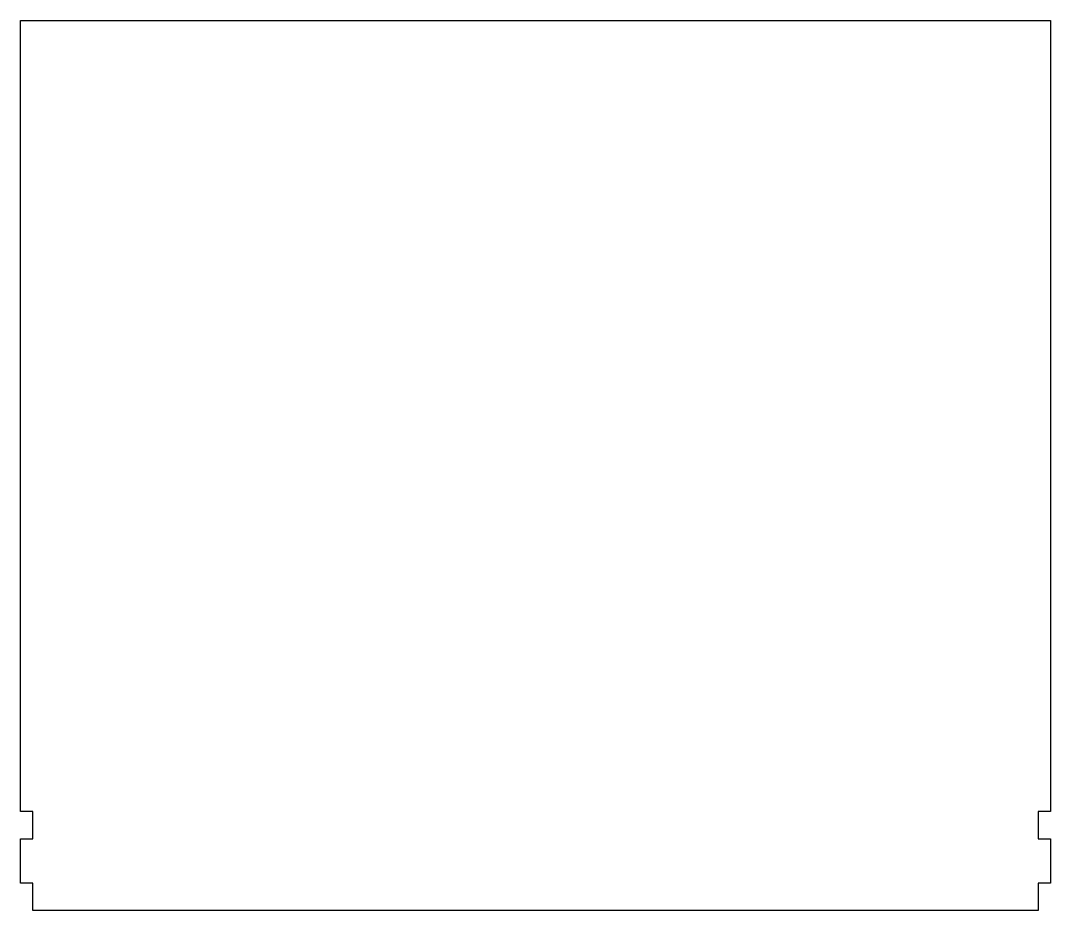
# Model space of a CAD drawing. Header units: millimetres. Extents: x -125 to 125, y -108 to 108.
import ezdxf

# ---------------------------------------------------------------- set-up
doc = ezdxf.new("R2010")
doc.units = ezdxf.units.MM
doc.layers.get('0').update_dxf_attribs({"linetype": 'CONTINUOUS'})

msp = doc.modelspace()

# ---------------------------------------------------------------- linework, layer by layer
msp.add_lwpolyline([(122, -108), (-122, -108), (-122, -101.4), (-125, -101.4), (-125, -90.6), (-122, -90.6), (-122, -84), (-125, -84), (-125, 108), (125, 108), (125, -84), (122, -84), (122, -90.6), (125, -90.6), (125, -101.4), (122, -101.4)], close=True)

doc.saveas('drawing.dxf')
